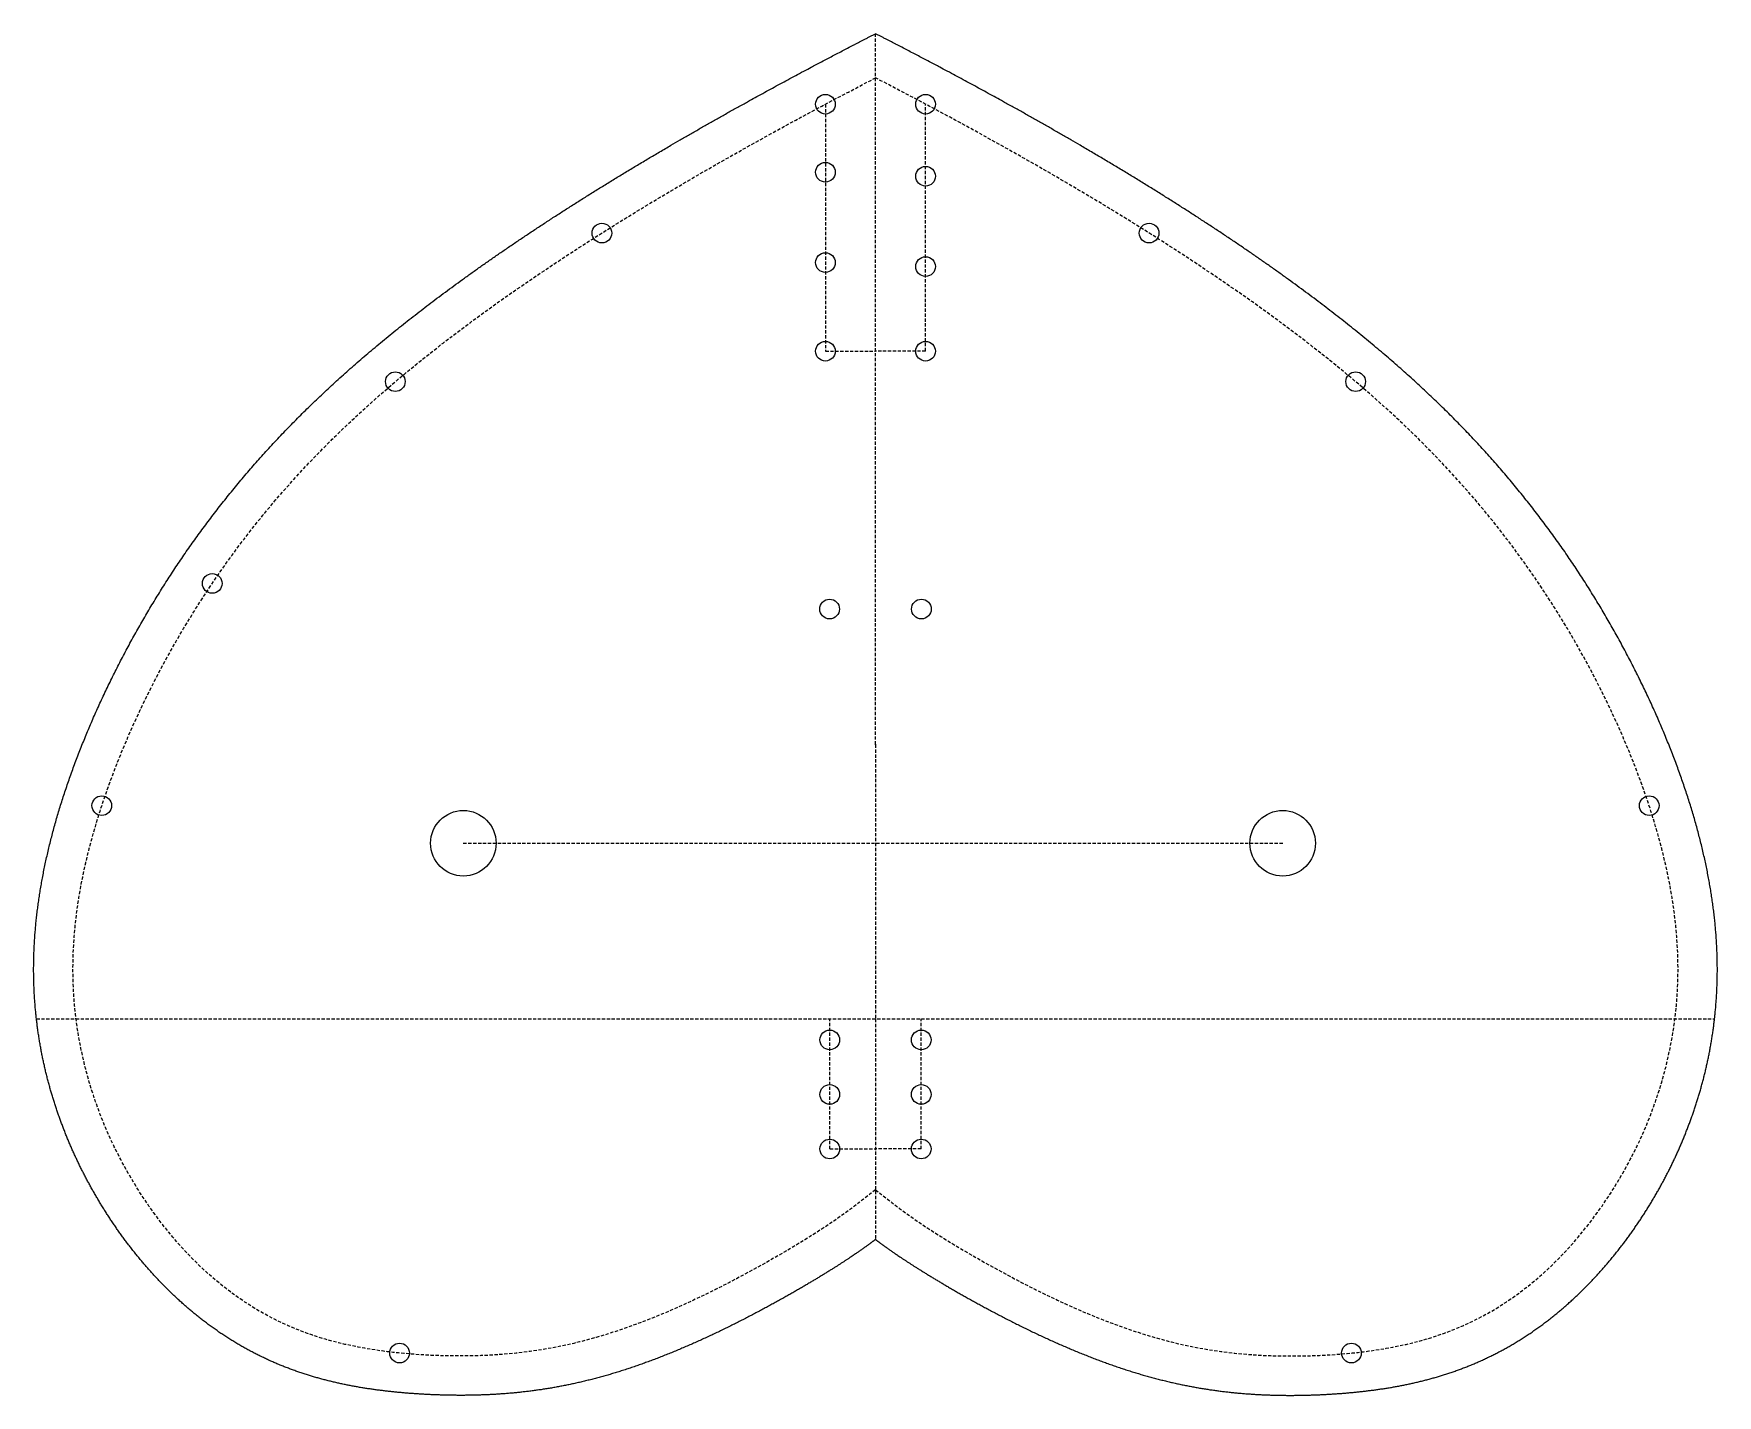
# Model space of a CAD drawing. Header units: millimetres. Extents: x -128 to 128, y -99 to 108.
import ezdxf

# ---------------------------------------------------------------- set-up
doc = ezdxf.new("R2010")
doc.units = ezdxf.units.MM
doc.linetypes.add('DASHED', pattern=[0.75, 0.5, -0.25])
doc.layers.get('0').update_dxf_attribs({"linetype": 'CONTINUOUS'})

msp = doc.modelspace()

# ---------------------------------------------------------------- linework, layer by layer
at = {"linetype": 'DASHED'}
for p, q in [((0, 0), (0, 108.48)), ((-7.64, 97.72), (-7.64, 60.03)), ((7.64, 60.03), (7.64, 97.72)), ((-7.64, 60.03), (0, 60.03)), ((7.64, 60.03), (0, 60.03)), ((0, 0), (0, -41.87)), ((-62.88, -15.06), (62.12, -15.06)), ((-128, -41.87), (128, -41.87)), ((-6.97, -61.71), (-6.97, -41.87)), ((0, -41.87), (0, -75.52)), ((6.97, -61.71), (6.97, -41.87)), ((-6.97, -61.71), (0, -61.71)), ((6.97, -61.71), (0, -61.71))]:
    msp.add_line(p, q, dxfattribs=at)
for centre, radius in [((-7.64, 97.72), 1.5), ((7.64, 97.72), 1.5), ((-7.64, 87.33), 1.5), ((7.64, 86.72), 1.5), ((-41.74, 78.05), 1.5), ((41.74, 78.05), 1.5), ((-7.64, 73.55), 1.5), ((7.64, 72.94), 1.5), ((-7.64, 60.03), 1.5), ((7.64, 60.03), 1.5), ((-73.25, 55.38), 1.5), ((73.25, 55.38), 1.5), ((-101.19, 24.59), 1.5), ((-7, 20.68), 1.5), ((7, 20.68), 1.5), ((-118.03, -9.32), 1.5), ((-62.88, -15.06), 5), ((62.12, -15.06), 5), ((118.03, -9.32), 1.5), ((-6.97, -45.06), 1.5), ((6.97, -45.06), 1.5), ((-6.97, -53.39), 1.5), ((6.97, -53.39), 1.5), ((-6.97, -61.71), 1.5), ((6.97, -61.71), 1.5), ((-72.61, -92.85), 1.5), ((72.61, -92.85), 1.5)]:
    msp.add_circle(centre, radius)
for points in [[(0, -75.52), (-0.53, -75.93), (-1.67, -76.77), (-3.63, -78.15), (-6.75, -80.18), (-11.46, -83.02), (-16.94, -86.1), (-23.04, -89.26), (-29.6, -92.28), (-36.39, -94.93), (-43.23, -97.02), (-49.96, -98.43), (-56.51, -99.18), (-62.89, -99.41), (-69.12, -99.22), (-75.24, -98.7), (-81.27, -97.75), (-87.2, -96.2), (-92.97, -93.96), (-98.53, -90.95), (-103.79, -87.17), (-108.68, -82.69), (-113.13, -77.65), (-117.06, -72.19), (-120.43, -66.48), (-123.21, -60.62), (-125.39, -54.7), (-127, -48.74), (-128.04, -42.72), (-128.53, -36.62), (-128.46, -30.38), (-127.81, -23.93), (-126.58, -17.23), (-124.74, -10.25), (-122.31, -3.01), (-119.29, 4.41), (-115.73, 11.91), (-111.67, 19.37), (-107.15, 26.68), (-102.21, 33.73), (-96.85, 40.49), (-91.11, 46.93), (-84.97, 53.08), (-78.43, 58.98), (-71.48, 64.69), (-64.1, 70.27), (-56.29, 75.77), (-48.04, 81.23), (-39.35, 86.66), (-30.21, 92.1), (-20.62, 97.54), (-12.6, 101.91), (-6.38, 105.19), (-2.14, 107.38), (0, 108.48)], [(0, -75.52), (0.53, -75.93), (1.67, -76.77), (3.63, -78.15), (6.75, -80.18), (11.46, -83.02), (16.94, -86.1), (23.04, -89.26), (29.6, -92.28), (36.39, -94.93), (43.23, -97.02), (49.96, -98.43), (56.51, -99.18), (62.89, -99.41), (69.12, -99.22), (75.24, -98.7), (81.27, -97.75), (87.2, -96.2), (92.97, -93.96), (98.53, -90.95), (103.79, -87.17), (108.68, -82.69), (113.13, -77.65), (117.06, -72.19), (120.43, -66.48), (123.21, -60.62), (125.39, -54.7), (127, -48.74), (128.04, -42.72), (128.53, -36.62), (128.46, -30.38), (127.81, -23.93), (126.58, -17.23), (124.74, -10.25), (122.31, -3.01), (119.29, 4.41), (115.73, 11.91), (111.67, 19.37), (107.15, 26.68), (102.21, 33.73), (96.85, 40.49), (91.11, 46.93), (84.97, 53.08), (78.43, 58.98), (71.48, 64.69), (64.1, 70.27), (56.29, 75.77), (48.04, 81.23), (39.35, 86.66), (30.21, 92.1), (20.62, 97.54), (12.6, 101.91), (6.38, 105.19), (2.14, 107.38), (0, 108.48)]]:
    msp.add_open_spline(points, degree=5)
for points in [[(0, -67.94), (-1.22, -68.88), (-2.44, -69.83), (-3.66, -70.77), (-6.05, -72.61), (-10.06, -75.24), (-15.29, -78.25), (-20.19, -81.07), (-26.16, -84.22), (-32.34, -86.81), (-36.89, -88.72), (-41.53, -90.3), (-46.01, -91.37), (-52, -92.79), (-57.76, -93.31), (-63.43, -93.3), (-68.03, -93.3), (-72.58, -92.98), (-76.89, -92.3), (-82.38, -91.44), (-87.53, -89.9), (-92.39, -87.34), (-96.52, -85.16), (-100.44, -82.22), (-104.01, -78.64), (-108.42, -74.21), (-112.24, -68.85), (-115.15, -63.32), (-117.86, -58.15), (-119.79, -52.85), (-120.97, -47.54), (-122.48, -40.77), (-122.84, -33.95), (-121.96, -26.49), (-121.32, -21.05), (-119.99, -15.23), (-117.93, -9.03), (-114.43, 1.56), (-108.8, 13.15), (-101.72, 23.79), (-97.15, 30.66), (-91.99, 37.12), (-86.26, 43.15), (-77.43, 52.43), (-67.19, 60.8), (-55.29, 69.09), (-42.93, 77.7), (-28.81, 86.22), (-12.95, 94.86), (-8.75, 97.14), (-4.44, 99.43), (0, 101.73)], [(0, -67.94), (1.22, -68.88), (2.44, -69.83), (3.66, -70.77), (6.05, -72.61), (10.06, -75.24), (15.29, -78.25), (20.19, -81.07), (26.16, -84.22), (32.34, -86.81), (36.89, -88.72), (41.53, -90.3), (46.01, -91.37), (52, -92.79), (57.76, -93.31), (63.43, -93.3), (68.03, -93.3), (72.58, -92.98), (76.89, -92.3), (82.38, -91.44), (87.53, -89.9), (92.39, -87.34), (96.52, -85.16), (100.44, -82.22), (104.01, -78.64), (108.42, -74.21), (112.24, -68.85), (115.15, -63.32), (117.86, -58.15), (119.79, -52.85), (120.97, -47.54), (122.48, -40.77), (122.84, -33.95), (121.96, -26.49), (121.32, -21.05), (119.99, -15.23), (117.93, -9.03), (114.43, 1.56), (108.8, 13.15), (101.72, 23.79), (97.15, 30.66), (91.99, 37.12), (86.26, 43.15), (77.43, 52.43), (67.19, 60.8), (55.29, 69.09), (42.93, 77.7), (28.81, 86.22), (12.95, 94.86), (8.75, 97.14), (4.44, 99.43), (0, 101.73)]]:
    msp.add_open_spline(points, degree=3, knots=[-0.027764, -0.027764, -0.027764, -0.027764, 0, 0, 0, 0.0625, 0.0625, 0.0625, 0.121094, 0.121094, 0.121094, 0.164211, 0.164211, 0.164211, 0.221876, 0.221876, 0.221876, 0.268616, 0.268616, 0.268616, 0.328099, 0.328099, 0.328099, 0.378649, 0.378649, 0.378649, 0.441147, 0.441147, 0.441147, 0.499607, 0.499607, 0.499607, 0.574143, 0.574143, 0.574143, 0.628507, 0.628507, 0.628507, 0.72138, 0.72138, 0.72138, 0.78137, 0.78137, 0.78137, 0.873625, 0.873625, 0.873625, 0.969465, 0.969465, 0.969465, 0.994817, 0.994817, 0.994817, 0.994817], dxfattribs=at)
for p in [(101.19, 24.59), (0, 0)]:
    msp.add_point(p)

doc.saveas('drawing.dxf')
